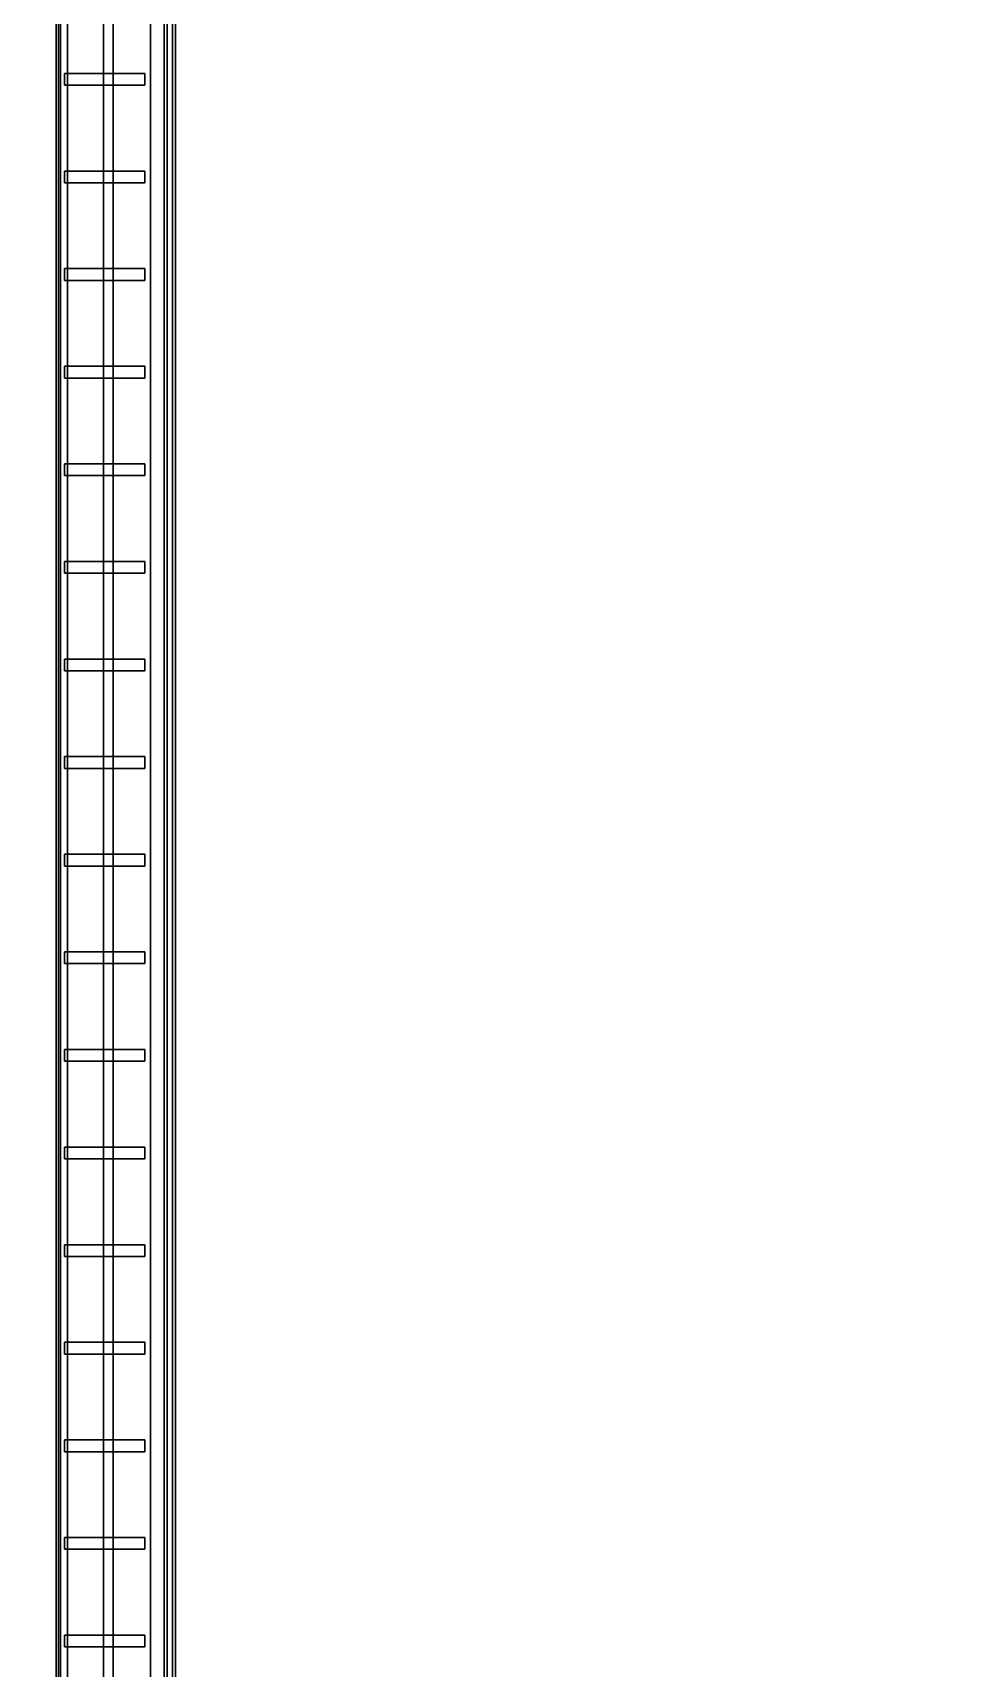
# Model space of a CAD drawing. Header units: metres. Extents: x -0.1 to 82.2, y -0.1 to 82.7.
# Drawn here: x 17.77 to 24.42, y 42.64 to 54.45 of the extents above; entities that cross this region are included whole.
import ezdxf

# ---------------------------------------------------------------- set-up
doc = ezdxf.new("R2010")
doc.units = ezdxf.units.M
for name, color, linetype in [('Floor_Plates', 7, 'CONTINUOUS'), ('Podium_Fins', 7, 'CONTINUOUS'), ('Podium_Glazing', 7, 'CONTINUOUS'), ('Podium_Terrace', 7, 'CONTINUOUS'), ('Podium_Walls', 7, 'CONTINUOUS'), ('Site_Plaza', 7, 'CONTINUOUS')]:
    doc.layers.add(name, color=color, linetype=linetype)

msp = doc.modelspace()

# ---------------------------------------------------------------- linework, layer by layer
at = {"layer": 'Floor_Plates'}
for points in [[(18.8, 26.8, 4.72), (18.8, 70.7, 4.72), (63.2, 70.7, 4.72), (63.2, 26.8, 4.72)], [(18.8, 26.8, 5), (63.2, 26.8, 5), (63.2, 70.7, 5), (18.8, 70.7, 5)], [(18.8, 26.8, 4.72), (18.8, 26.8, 5), (18.8, 70.7, 5), (18.8, 70.7, 4.72)], [(18.8, 26.8, 8.92), (18.8, 70.7, 8.92), (63.2, 70.7, 8.92), (63.2, 26.8, 8.92)], [(18.8, 26.8, 9.2), (63.2, 26.8, 9.2), (63.2, 70.7, 9.2), (18.8, 70.7, 9.2)], [(18.8, 26.8, 8.92), (18.8, 26.8, 9.2), (18.8, 70.7, 9.2), (18.8, 70.7, 8.92)], [(18.8, 26.8, 13.12), (18.8, 70.7, 13.12), (63.2, 70.7, 13.12), (63.2, 26.8, 13.12)], [(18.8, 26.8, 13.4), (63.2, 26.8, 13.4), (63.2, 70.7, 13.4), (18.8, 70.7, 13.4)], [(18.8, 26.8, 13.12), (18.8, 26.8, 13.4), (18.8, 70.7, 13.4), (18.8, 70.7, 13.12)]]:
    msp.add_3dface(points, dxfattribs=at)
at = {"layer": 'Podium_Fins'}
for points in [[(17.955, 69.8, 4.965), (17.955, 27.7, 4.965), (17.955, 27.7, 5.035), (17.955, 69.8, 5.035)], [(18.02, 69.8, 4.965), (18.02, 27.7, 4.965), (17.955, 27.7, 4.965), (17.955, 69.8, 4.965)], [(18.02, 69.8, 5.035), (17.955, 69.8, 5.035), (17.955, 27.7, 5.035), (18.02, 27.7, 5.035)], [(17.955, 69.8, 9.165), (17.955, 27.7, 9.165), (17.955, 27.7, 9.235), (17.955, 69.8, 9.235)], [(18.02, 69.8, 9.165), (18.02, 27.7, 9.165), (17.955, 27.7, 9.165), (17.955, 69.8, 9.165)], [(18.02, 69.8, 9.235), (17.955, 69.8, 9.235), (17.955, 27.7, 9.235), (18.02, 27.7, 9.235)], [(17.955, 69.8, 13.365), (17.955, 27.7, 13.365), (17.955, 27.7, 13.435), (17.955, 69.8, 13.435)], [(18.02, 69.8, 13.365), (18.02, 27.7, 13.365), (17.955, 27.7, 13.365), (17.955, 69.8, 13.365)], [(18.02, 69.8, 13.435), (17.955, 69.8, 13.435), (17.955, 27.7, 13.435), (18.02, 27.7, 13.435)], [(18.02, 69.8, 4.965), (18.02, 69.8, 5.035), (18.02, 27.7, 5.035), (18.02, 27.7, 4.965)], [(18.02, 69.8, 9.165), (18.02, 69.8, 9.235), (18.02, 27.7, 9.235), (18.02, 27.7, 9.165)], [(18.02, 69.8, 13.365), (18.02, 69.8, 13.435), (18.02, 27.7, 13.435), (18.02, 27.7, 13.365)], [(18, 54.16, 0.28), (18, 54.075, 0.28), (18, 54.075, 5.18), (18, 54.16, 5.18)], [(18.58, 54.16, 0.28), (18, 54.16, 0.28), (18, 54.16, 5.18), (18.58, 54.16, 5.18)], [(18.58, 54.16, 0.28), (18.58, 54.075, 0.28), (18, 54.075, 0.28), (18, 54.16, 0.28)], [(18.58, 54.16, 5.18), (18, 54.16, 5.18), (18, 54.075, 5.18), (18.58, 54.075, 5.18)], [(18, 54.16, 5.28), (18, 54.075, 5.28), (18, 54.075, 9.38), (18, 54.16, 9.38)], [(18.58, 54.16, 5.28), (18, 54.16, 5.28), (18, 54.16, 9.38), (18.58, 54.16, 9.38)], [(18.58, 54.16, 5.28), (18.58, 54.075, 5.28), (18, 54.075, 5.28), (18, 54.16, 5.28)], [(18.58, 54.16, 9.38), (18, 54.16, 9.38), (18, 54.075, 9.38), (18.58, 54.075, 9.38)], [(18, 54.16, 9.48), (18, 54.075, 9.48), (18, 54.075, 13.58), (18, 54.16, 13.58)], [(18.58, 54.16, 9.48), (18, 54.16, 9.48), (18, 54.16, 13.58), (18.58, 54.16, 13.58)], [(18.58, 54.16, 9.48), (18.58, 54.075, 9.48), (18, 54.075, 9.48), (18, 54.16, 9.48)], [(18.58, 54.16, 13.58), (18, 54.16, 13.58), (18, 54.075, 13.58), (18.58, 54.075, 13.58)], [(18, 54.16, 13.68), (18, 54.075, 13.68), (18, 54.075, 17.43), (18, 54.16, 17.43)], [(18.58, 54.16, 13.68), (18, 54.16, 13.68), (18, 54.16, 17.43), (18.58, 54.16, 17.43)], [(18.58, 54.16, 13.68), (18.58, 54.075, 13.68), (18, 54.075, 13.68), (18, 54.16, 13.68)], [(18.58, 54.16, 17.43), (18, 54.16, 17.43), (18, 54.075, 17.43), (18.58, 54.075, 17.43)], [(18.58, 54.16, 0.28), (18.58, 54.16, 5.18), (18.58, 54.075, 5.18), (18.58, 54.075, 0.28)], [(18.58, 54.16, 5.28), (18.58, 54.16, 9.38), (18.58, 54.075, 9.38), (18.58, 54.075, 5.28)], [(18.58, 54.16, 9.48), (18.58, 54.16, 13.58), (18.58, 54.075, 13.58), (18.58, 54.075, 9.48)], [(18.58, 54.16, 13.68), (18.58, 54.16, 17.43), (18.58, 54.075, 17.43), (18.58, 54.075, 13.68)], [(18.58, 54.075, 0.28), (18.58, 54.075, 5.18), (18, 54.075, 5.18), (18, 54.075, 0.28)], [(18.58, 54.075, 5.28), (18.58, 54.075, 9.38), (18, 54.075, 9.38), (18, 54.075, 5.28)], [(18.58, 54.075, 9.48), (18.58, 54.075, 13.58), (18, 54.075, 13.58), (18, 54.075, 9.48)], [(18.58, 54.075, 13.68), (18.58, 54.075, 17.43), (18, 54.075, 17.43), (18, 54.075, 13.68)], [(18, 53.455, 0.28), (18, 53.37, 0.28), (18, 53.37, 5.18), (18, 53.455, 5.18)], [(18.58, 53.455, 0.28), (18, 53.455, 0.28), (18, 53.455, 5.18), (18.58, 53.455, 5.18)], [(18.58, 53.455, 0.28), (18.58, 53.37, 0.28), (18, 53.37, 0.28), (18, 53.455, 0.28)], [(18.58, 53.455, 5.18), (18, 53.455, 5.18), (18, 53.37, 5.18), (18.58, 53.37, 5.18)], [(18, 53.455, 5.28), (18, 53.37, 5.28), (18, 53.37, 9.38), (18, 53.455, 9.38)], [(18.58, 53.455, 5.28), (18, 53.455, 5.28), (18, 53.455, 9.38), (18.58, 53.455, 9.38)], [(18.58, 53.455, 5.28), (18.58, 53.37, 5.28), (18, 53.37, 5.28), (18, 53.455, 5.28)], [(18.58, 53.455, 9.38), (18, 53.455, 9.38), (18, 53.37, 9.38), (18.58, 53.37, 9.38)], [(18, 53.455, 9.48), (18, 53.37, 9.48), (18, 53.37, 13.58), (18, 53.455, 13.58)], [(18.58, 53.455, 9.48), (18, 53.455, 9.48), (18, 53.455, 13.58), (18.58, 53.455, 13.58)], [(18.58, 53.455, 9.48), (18.58, 53.37, 9.48), (18, 53.37, 9.48), (18, 53.455, 9.48)], [(18.58, 53.455, 13.58), (18, 53.455, 13.58), (18, 53.37, 13.58), (18.58, 53.37, 13.58)], [(18, 53.455, 13.68), (18, 53.37, 13.68), (18, 53.37, 17.43), (18, 53.455, 17.43)], [(18.58, 53.455, 13.68), (18, 53.455, 13.68), (18, 53.455, 17.43), (18.58, 53.455, 17.43)], [(18.58, 53.455, 13.68), (18.58, 53.37, 13.68), (18, 53.37, 13.68), (18, 53.455, 13.68)], [(18.58, 53.455, 17.43), (18, 53.455, 17.43), (18, 53.37, 17.43), (18.58, 53.37, 17.43)], [(18.58, 53.455, 0.28), (18.58, 53.455, 5.18), (18.58, 53.37, 5.18), (18.58, 53.37, 0.28)], [(18.58, 53.455, 5.28), (18.58, 53.455, 9.38), (18.58, 53.37, 9.38), (18.58, 53.37, 5.28)], [(18.58, 53.455, 9.48), (18.58, 53.455, 13.58), (18.58, 53.37, 13.58), (18.58, 53.37, 9.48)], [(18.58, 53.455, 13.68), (18.58, 53.455, 17.43), (18.58, 53.37, 17.43), (18.58, 53.37, 13.68)], [(18.58, 53.37, 0.28), (18.58, 53.37, 5.18), (18, 53.37, 5.18), (18, 53.37, 0.28)], [(18.58, 53.37, 5.28), (18.58, 53.37, 9.38), (18, 53.37, 9.38), (18, 53.37, 5.28)], [(18.58, 53.37, 9.48), (18.58, 53.37, 13.58), (18, 53.37, 13.58), (18, 53.37, 9.48)], [(18.58, 53.37, 13.68), (18.58, 53.37, 17.43), (18, 53.37, 17.43), (18, 53.37, 13.68)], [(18, 52.75, 0.28), (18, 52.665, 0.28), (18, 52.665, 5.18), (18, 52.75, 5.18)], [(18.58, 52.75, 0.28), (18, 52.75, 0.28), (18, 52.75, 5.18), (18.58, 52.75, 5.18)], [(18.58, 52.75, 0.28), (18.58, 52.665, 0.28), (18, 52.665, 0.28), (18, 52.75, 0.28)], [(18.58, 52.75, 5.18), (18, 52.75, 5.18), (18, 52.665, 5.18), (18.58, 52.665, 5.18)], [(18, 52.75, 5.28), (18, 52.665, 5.28), (18, 52.665, 9.38), (18, 52.75, 9.38)], [(18.58, 52.75, 5.28), (18, 52.75, 5.28), (18, 52.75, 9.38), (18.58, 52.75, 9.38)], [(18.58, 52.75, 5.28), (18.58, 52.665, 5.28), (18, 52.665, 5.28), (18, 52.75, 5.28)], [(18.58, 52.75, 9.38), (18, 52.75, 9.38), (18, 52.665, 9.38), (18.58, 52.665, 9.38)], [(18, 52.75, 9.48), (18, 52.665, 9.48), (18, 52.665, 13.58), (18, 52.75, 13.58)], [(18.58, 52.75, 9.48), (18, 52.75, 9.48), (18, 52.75, 13.58), (18.58, 52.75, 13.58)], [(18.58, 52.75, 9.48), (18.58, 52.665, 9.48), (18, 52.665, 9.48), (18, 52.75, 9.48)], [(18.58, 52.75, 13.58), (18, 52.75, 13.58), (18, 52.665, 13.58), (18.58, 52.665, 13.58)], [(18, 52.75, 13.68), (18, 52.665, 13.68), (18, 52.665, 17.43), (18, 52.75, 17.43)], [(18.58, 52.75, 13.68), (18, 52.75, 13.68), (18, 52.75, 17.43), (18.58, 52.75, 17.43)], [(18.58, 52.75, 13.68), (18.58, 52.665, 13.68), (18, 52.665, 13.68), (18, 52.75, 13.68)], [(18.58, 52.75, 17.43), (18, 52.75, 17.43), (18, 52.665, 17.43), (18.58, 52.665, 17.43)], [(18.58, 52.75, 0.28), (18.58, 52.75, 5.18), (18.58, 52.665, 5.18), (18.58, 52.665, 0.28)], [(18.58, 52.75, 5.28), (18.58, 52.75, 9.38), (18.58, 52.665, 9.38), (18.58, 52.665, 5.28)], [(18.58, 52.75, 9.48), (18.58, 52.75, 13.58), (18.58, 52.665, 13.58), (18.58, 52.665, 9.48)], [(18.58, 52.75, 13.68), (18.58, 52.75, 17.43), (18.58, 52.665, 17.43), (18.58, 52.665, 13.68)], [(18.58, 52.665, 0.28), (18.58, 52.665, 5.18), (18, 52.665, 5.18), (18, 52.665, 0.28)], [(18.58, 52.665, 5.28), (18.58, 52.665, 9.38), (18, 52.665, 9.38), (18, 52.665, 5.28)], [(18.58, 52.665, 9.48), (18.58, 52.665, 13.58), (18, 52.665, 13.58), (18, 52.665, 9.48)], [(18.58, 52.665, 13.68), (18.58, 52.665, 17.43), (18, 52.665, 17.43), (18, 52.665, 13.68)], [(18, 52.045, 0.28), (18, 51.96, 0.28), (18, 51.96, 5.18), (18, 52.045, 5.18)], [(18.58, 52.045, 0.28), (18, 52.045, 0.28), (18, 52.045, 5.18), (18.58, 52.045, 5.18)], [(18.58, 52.045, 0.28), (18.58, 51.96, 0.28), (18, 51.96, 0.28), (18, 52.045, 0.28)], [(18.58, 52.045, 5.18), (18, 52.045, 5.18), (18, 51.96, 5.18), (18.58, 51.96, 5.18)], [(18, 52.045, 5.28), (18, 51.96, 5.28), (18, 51.96, 9.38), (18, 52.045, 9.38)], [(18.58, 52.045, 5.28), (18, 52.045, 5.28), (18, 52.045, 9.38), (18.58, 52.045, 9.38)], [(18.58, 52.045, 5.28), (18.58, 51.96, 5.28), (18, 51.96, 5.28), (18, 52.045, 5.28)], [(18.58, 52.045, 9.38), (18, 52.045, 9.38), (18, 51.96, 9.38), (18.58, 51.96, 9.38)], [(18, 52.045, 9.48), (18, 51.96, 9.48), (18, 51.96, 13.58), (18, 52.045, 13.58)], [(18.58, 52.045, 9.48), (18, 52.045, 9.48), (18, 52.045, 13.58), (18.58, 52.045, 13.58)], [(18.58, 52.045, 9.48), (18.58, 51.96, 9.48), (18, 51.96, 9.48), (18, 52.045, 9.48)], [(18.58, 52.045, 13.58), (18, 52.045, 13.58), (18, 51.96, 13.58), (18.58, 51.96, 13.58)], [(18, 52.045, 13.68), (18, 51.96, 13.68), (18, 51.96, 17.43), (18, 52.045, 17.43)], [(18.58, 52.045, 13.68), (18, 52.045, 13.68), (18, 52.045, 17.43), (18.58, 52.045, 17.43)], [(18.58, 52.045, 13.68), (18.58, 51.96, 13.68), (18, 51.96, 13.68), (18, 52.045, 13.68)], [(18.58, 52.045, 17.43), (18, 52.045, 17.43), (18, 51.96, 17.43), (18.58, 51.96, 17.43)], [(18.58, 52.045, 0.28), (18.58, 52.045, 5.18), (18.58, 51.96, 5.18), (18.58, 51.96, 0.28)], [(18.58, 52.045, 5.28), (18.58, 52.045, 9.38), (18.58, 51.96, 9.38), (18.58, 51.96, 5.28)], [(18.58, 52.045, 9.48), (18.58, 52.045, 13.58), (18.58, 51.96, 13.58), (18.58, 51.96, 9.48)], [(18.58, 52.045, 13.68), (18.58, 52.045, 17.43), (18.58, 51.96, 17.43), (18.58, 51.96, 13.68)], [(18.58, 51.96, 0.28), (18.58, 51.96, 5.18), (18, 51.96, 5.18), (18, 51.96, 0.28)], [(18.58, 51.96, 5.28), (18.58, 51.96, 9.38), (18, 51.96, 9.38), (18, 51.96, 5.28)], [(18.58, 51.96, 9.48), (18.58, 51.96, 13.58), (18, 51.96, 13.58), (18, 51.96, 9.48)], [(18.58, 51.96, 13.68), (18.58, 51.96, 17.43), (18, 51.96, 17.43), (18, 51.96, 13.68)], [(18, 51.34, 0.28), (18, 51.255, 0.28), (18, 51.255, 5.18), (18, 51.34, 5.18)], [(18.58, 51.34, 0.28), (18, 51.34, 0.28), (18, 51.34, 5.18), (18.58, 51.34, 5.18)], [(18.58, 51.34, 0.28), (18.58, 51.255, 0.28), (18, 51.255, 0.28), (18, 51.34, 0.28)], [(18.58, 51.34, 5.18), (18, 51.34, 5.18), (18, 51.255, 5.18), (18.58, 51.255, 5.18)], [(18, 51.34, 5.28), (18, 51.255, 5.28), (18, 51.255, 9.38), (18, 51.34, 9.38)], [(18.58, 51.34, 5.28), (18, 51.34, 5.28), (18, 51.34, 9.38), (18.58, 51.34, 9.38)], [(18.58, 51.34, 5.28), (18.58, 51.255, 5.28), (18, 51.255, 5.28), (18, 51.34, 5.28)], [(18.58, 51.34, 9.38), (18, 51.34, 9.38), (18, 51.255, 9.38), (18.58, 51.255, 9.38)], [(18, 51.34, 9.48), (18, 51.255, 9.48), (18, 51.255, 13.58), (18, 51.34, 13.58)], [(18.58, 51.34, 9.48), (18, 51.34, 9.48), (18, 51.34, 13.58), (18.58, 51.34, 13.58)], [(18.58, 51.34, 9.48), (18.58, 51.255, 9.48), (18, 51.255, 9.48), (18, 51.34, 9.48)], [(18.58, 51.34, 13.58), (18, 51.34, 13.58), (18, 51.255, 13.58), (18.58, 51.255, 13.58)], [(18, 51.34, 13.68), (18, 51.255, 13.68), (18, 51.255, 17.43), (18, 51.34, 17.43)], [(18.58, 51.34, 13.68), (18, 51.34, 13.68), (18, 51.34, 17.43), (18.58, 51.34, 17.43)], [(18.58, 51.34, 13.68), (18.58, 51.255, 13.68), (18, 51.255, 13.68), (18, 51.34, 13.68)], [(18.58, 51.34, 17.43), (18, 51.34, 17.43), (18, 51.255, 17.43), (18.58, 51.255, 17.43)], [(18.58, 51.34, 0.28), (18.58, 51.34, 5.18), (18.58, 51.255, 5.18), (18.58, 51.255, 0.28)], [(18.58, 51.34, 5.28), (18.58, 51.34, 9.38), (18.58, 51.255, 9.38), (18.58, 51.255, 5.28)], [(18.58, 51.34, 9.48), (18.58, 51.34, 13.58), (18.58, 51.255, 13.58), (18.58, 51.255, 9.48)], [(18.58, 51.34, 13.68), (18.58, 51.34, 17.43), (18.58, 51.255, 17.43), (18.58, 51.255, 13.68)], [(18.58, 51.255, 0.28), (18.58, 51.255, 5.18), (18, 51.255, 5.18), (18, 51.255, 0.28)], [(18.58, 51.255, 5.28), (18.58, 51.255, 9.38), (18, 51.255, 9.38), (18, 51.255, 5.28)], [(18.58, 51.255, 9.48), (18.58, 51.255, 13.58), (18, 51.255, 13.58), (18, 51.255, 9.48)], [(18.58, 51.255, 13.68), (18.58, 51.255, 17.43), (18, 51.255, 17.43), (18, 51.255, 13.68)], [(18, 50.635, 0.28), (18, 50.55, 0.28), (18, 50.55, 5.18), (18, 50.635, 5.18)], [(18.58, 50.635, 0.28), (18, 50.635, 0.28), (18, 50.635, 5.18), (18.58, 50.635, 5.18)], [(18.58, 50.635, 0.28), (18.58, 50.55, 0.28), (18, 50.55, 0.28), (18, 50.635, 0.28)], [(18.58, 50.635, 5.18), (18, 50.635, 5.18), (18, 50.55, 5.18), (18.58, 50.55, 5.18)], [(18, 50.635, 5.28), (18, 50.55, 5.28), (18, 50.55, 9.38), (18, 50.635, 9.38)], [(18.58, 50.635, 5.28), (18, 50.635, 5.28), (18, 50.635, 9.38), (18.58, 50.635, 9.38)], [(18.58, 50.635, 5.28), (18.58, 50.55, 5.28), (18, 50.55, 5.28), (18, 50.635, 5.28)], [(18.58, 50.635, 9.38), (18, 50.635, 9.38), (18, 50.55, 9.38), (18.58, 50.55, 9.38)], [(18, 50.635, 9.48), (18, 50.55, 9.48), (18, 50.55, 13.58), (18, 50.635, 13.58)], [(18.58, 50.635, 9.48), (18, 50.635, 9.48), (18, 50.635, 13.58), (18.58, 50.635, 13.58)], [(18.58, 50.635, 9.48), (18.58, 50.55, 9.48), (18, 50.55, 9.48), (18, 50.635, 9.48)], [(18.58, 50.635, 13.58), (18, 50.635, 13.58), (18, 50.55, 13.58), (18.58, 50.55, 13.58)], [(18, 50.635, 13.68), (18, 50.55, 13.68), (18, 50.55, 17.43), (18, 50.635, 17.43)], [(18.58, 50.635, 13.68), (18, 50.635, 13.68), (18, 50.635, 17.43), (18.58, 50.635, 17.43)], [(18.58, 50.635, 13.68), (18.58, 50.55, 13.68), (18, 50.55, 13.68), (18, 50.635, 13.68)], [(18.58, 50.635, 17.43), (18, 50.635, 17.43), (18, 50.55, 17.43), (18.58, 50.55, 17.43)], [(18.58, 50.635, 0.28), (18.58, 50.635, 5.18), (18.58, 50.55, 5.18), (18.58, 50.55, 0.28)], [(18.58, 50.635, 5.28), (18.58, 50.635, 9.38), (18.58, 50.55, 9.38), (18.58, 50.55, 5.28)], [(18.58, 50.635, 9.48), (18.58, 50.635, 13.58), (18.58, 50.55, 13.58), (18.58, 50.55, 9.48)], [(18.58, 50.635, 13.68), (18.58, 50.635, 17.43), (18.58, 50.55, 17.43), (18.58, 50.55, 13.68)], [(18.58, 50.55, 0.28), (18.58, 50.55, 5.18), (18, 50.55, 5.18), (18, 50.55, 0.28)], [(18.58, 50.55, 5.28), (18.58, 50.55, 9.38), (18, 50.55, 9.38), (18, 50.55, 5.28)], [(18.58, 50.55, 9.48), (18.58, 50.55, 13.58), (18, 50.55, 13.58), (18, 50.55, 9.48)], [(18.58, 50.55, 13.68), (18.58, 50.55, 17.43), (18, 50.55, 17.43), (18, 50.55, 13.68)], [(18, 49.93, 0.28), (18, 49.845, 0.28), (18, 49.845, 5.18), (18, 49.93, 5.18)], [(18.58, 49.93, 0.28), (18, 49.93, 0.28), (18, 49.93, 5.18), (18.58, 49.93, 5.18)], [(18.58, 49.93, 0.28), (18.58, 49.845, 0.28), (18, 49.845, 0.28), (18, 49.93, 0.28)], [(18.58, 49.93, 5.18), (18, 49.93, 5.18), (18, 49.845, 5.18), (18.58, 49.845, 5.18)], [(18, 49.93, 5.28), (18, 49.845, 5.28), (18, 49.845, 9.38), (18, 49.93, 9.38)], [(18.58, 49.93, 5.28), (18, 49.93, 5.28), (18, 49.93, 9.38), (18.58, 49.93, 9.38)], [(18.58, 49.93, 5.28), (18.58, 49.845, 5.28), (18, 49.845, 5.28), (18, 49.93, 5.28)], [(18.58, 49.93, 9.38), (18, 49.93, 9.38), (18, 49.845, 9.38), (18.58, 49.845, 9.38)], [(18, 49.93, 9.48), (18, 49.845, 9.48), (18, 49.845, 13.58), (18, 49.93, 13.58)], [(18.58, 49.93, 9.48), (18, 49.93, 9.48), (18, 49.93, 13.58), (18.58, 49.93, 13.58)], [(18.58, 49.93, 9.48), (18.58, 49.845, 9.48), (18, 49.845, 9.48), (18, 49.93, 9.48)], [(18.58, 49.93, 13.58), (18, 49.93, 13.58), (18, 49.845, 13.58), (18.58, 49.845, 13.58)], [(18, 49.93, 13.68), (18, 49.845, 13.68), (18, 49.845, 17.43), (18, 49.93, 17.43)], [(18.58, 49.93, 13.68), (18, 49.93, 13.68), (18, 49.93, 17.43), (18.58, 49.93, 17.43)], [(18.58, 49.93, 13.68), (18.58, 49.845, 13.68), (18, 49.845, 13.68), (18, 49.93, 13.68)], [(18.58, 49.93, 17.43), (18, 49.93, 17.43), (18, 49.845, 17.43), (18.58, 49.845, 17.43)], [(18.58, 49.93, 0.28), (18.58, 49.93, 5.18), (18.58, 49.845, 5.18), (18.58, 49.845, 0.28)], [(18.58, 49.93, 5.28), (18.58, 49.93, 9.38), (18.58, 49.845, 9.38), (18.58, 49.845, 5.28)], [(18.58, 49.93, 9.48), (18.58, 49.93, 13.58), (18.58, 49.845, 13.58), (18.58, 49.845, 9.48)], [(18.58, 49.93, 13.68), (18.58, 49.93, 17.43), (18.58, 49.845, 17.43), (18.58, 49.845, 13.68)], [(18.58, 49.845, 0.28), (18.58, 49.845, 5.18), (18, 49.845, 5.18), (18, 49.845, 0.28)], [(18.58, 49.845, 5.28), (18.58, 49.845, 9.38), (18, 49.845, 9.38), (18, 49.845, 5.28)], [(18.58, 49.845, 9.48), (18.58, 49.845, 13.58), (18, 49.845, 13.58), (18, 49.845, 9.48)], [(18.58, 49.845, 13.68), (18.58, 49.845, 17.43), (18, 49.845, 17.43), (18, 49.845, 13.68)], [(18, 49.225, 0.28), (18, 49.14, 0.28), (18, 49.14, 5.18), (18, 49.225, 5.18)], [(18.58, 49.225, 0.28), (18, 49.225, 0.28), (18, 49.225, 5.18), (18.58, 49.225, 5.18)], [(18.58, 49.225, 0.28), (18.58, 49.14, 0.28), (18, 49.14, 0.28), (18, 49.225, 0.28)], [(18.58, 49.225, 5.18), (18, 49.225, 5.18), (18, 49.14, 5.18), (18.58, 49.14, 5.18)], [(18, 49.225, 5.28), (18, 49.14, 5.28), (18, 49.14, 9.38), (18, 49.225, 9.38)], [(18.58, 49.225, 5.28), (18, 49.225, 5.28), (18, 49.225, 9.38), (18.58, 49.225, 9.38)], [(18.58, 49.225, 5.28), (18.58, 49.14, 5.28), (18, 49.14, 5.28), (18, 49.225, 5.28)], [(18.58, 49.225, 9.38), (18, 49.225, 9.38), (18, 49.14, 9.38), (18.58, 49.14, 9.38)], [(18, 49.225, 9.48), (18, 49.14, 9.48), (18, 49.14, 13.58), (18, 49.225, 13.58)], [(18.58, 49.225, 9.48), (18, 49.225, 9.48), (18, 49.225, 13.58), (18.58, 49.225, 13.58)], [(18.58, 49.225, 9.48), (18.58, 49.14, 9.48), (18, 49.14, 9.48), (18, 49.225, 9.48)], [(18.58, 49.225, 13.58), (18, 49.225, 13.58), (18, 49.14, 13.58), (18.58, 49.14, 13.58)], [(18, 49.225, 13.68), (18, 49.14, 13.68), (18, 49.14, 17.43), (18, 49.225, 17.43)], [(18.58, 49.225, 13.68), (18, 49.225, 13.68), (18, 49.225, 17.43), (18.58, 49.225, 17.43)], [(18.58, 49.225, 13.68), (18.58, 49.14, 13.68), (18, 49.14, 13.68), (18, 49.225, 13.68)], [(18.58, 49.225, 17.43), (18, 49.225, 17.43), (18, 49.14, 17.43), (18.58, 49.14, 17.43)], [(18.58, 49.225, 0.28), (18.58, 49.225, 5.18), (18.58, 49.14, 5.18), (18.58, 49.14, 0.28)], [(18.58, 49.225, 5.28), (18.58, 49.225, 9.38), (18.58, 49.14, 9.38), (18.58, 49.14, 5.28)], [(18.58, 49.225, 9.48), (18.58, 49.225, 13.58), (18.58, 49.14, 13.58), (18.58, 49.14, 9.48)], [(18.58, 49.225, 13.68), (18.58, 49.225, 17.43), (18.58, 49.14, 17.43), (18.58, 49.14, 13.68)], [(18.58, 49.14, 0.28), (18.58, 49.14, 5.18), (18, 49.14, 5.18), (18, 49.14, 0.28)], [(18.58, 49.14, 5.28), (18.58, 49.14, 9.38), (18, 49.14, 9.38), (18, 49.14, 5.28)], [(18.58, 49.14, 9.48), (18.58, 49.14, 13.58), (18, 49.14, 13.58), (18, 49.14, 9.48)], [(18.58, 49.14, 13.68), (18.58, 49.14, 17.43), (18, 49.14, 17.43), (18, 49.14, 13.68)], [(18, 48.52, 0.28), (18, 48.435, 0.28), (18, 48.435, 5.18), (18, 48.52, 5.18)], [(18.58, 48.52, 0.28), (18, 48.52, 0.28), (18, 48.52, 5.18), (18.58, 48.52, 5.18)], [(18.58, 48.52, 0.28), (18.58, 48.435, 0.28), (18, 48.435, 0.28), (18, 48.52, 0.28)], [(18.58, 48.52, 5.18), (18, 48.52, 5.18), (18, 48.435, 5.18), (18.58, 48.435, 5.18)], [(18, 48.52, 5.28), (18, 48.435, 5.28), (18, 48.435, 9.38), (18, 48.52, 9.38)], [(18.58, 48.52, 5.28), (18, 48.52, 5.28), (18, 48.52, 9.38), (18.58, 48.52, 9.38)], [(18.58, 48.52, 5.28), (18.58, 48.435, 5.28), (18, 48.435, 5.28), (18, 48.52, 5.28)], [(18.58, 48.52, 9.38), (18, 48.52, 9.38), (18, 48.435, 9.38), (18.58, 48.435, 9.38)], [(18, 48.52, 9.48), (18, 48.435, 9.48), (18, 48.435, 13.58), (18, 48.52, 13.58)], [(18.58, 48.52, 9.48), (18, 48.52, 9.48), (18, 48.52, 13.58), (18.58, 48.52, 13.58)], [(18.58, 48.52, 9.48), (18.58, 48.435, 9.48), (18, 48.435, 9.48), (18, 48.52, 9.48)], [(18.58, 48.52, 13.58), (18, 48.52, 13.58), (18, 48.435, 13.58), (18.58, 48.435, 13.58)], [(18, 48.52, 13.68), (18, 48.435, 13.68), (18, 48.435, 17.43), (18, 48.52, 17.43)], [(18.58, 48.52, 13.68), (18, 48.52, 13.68), (18, 48.52, 17.43), (18.58, 48.52, 17.43)], [(18.58, 48.52, 13.68), (18.58, 48.435, 13.68), (18, 48.435, 13.68), (18, 48.52, 13.68)], [(18.58, 48.52, 17.43), (18, 48.52, 17.43), (18, 48.435, 17.43), (18.58, 48.435, 17.43)], [(18.58, 48.52, 0.28), (18.58, 48.52, 5.18), (18.58, 48.435, 5.18), (18.58, 48.435, 0.28)], [(18.58, 48.52, 5.28), (18.58, 48.52, 9.38), (18.58, 48.435, 9.38), (18.58, 48.435, 5.28)], [(18.58, 48.52, 9.48), (18.58, 48.52, 13.58), (18.58, 48.435, 13.58), (18.58, 48.435, 9.48)], [(18.58, 48.52, 13.68), (18.58, 48.52, 17.43), (18.58, 48.435, 17.43), (18.58, 48.435, 13.68)], [(18.58, 48.435, 0.28), (18.58, 48.435, 5.18), (18, 48.435, 5.18), (18, 48.435, 0.28)], [(18.58, 48.435, 5.28), (18.58, 48.435, 9.38), (18, 48.435, 9.38), (18, 48.435, 5.28)], [(18.58, 48.435, 9.48), (18.58, 48.435, 13.58), (18, 48.435, 13.58), (18, 48.435, 9.48)], [(18.58, 48.435, 13.68), (18.58, 48.435, 17.43), (18, 48.435, 17.43), (18, 48.435, 13.68)], [(18, 47.815, 0.28), (18, 47.73, 0.28), (18, 47.73, 5.18), (18, 47.815, 5.18)], [(18.58, 47.815, 0.28), (18, 47.815, 0.28), (18, 47.815, 5.18), (18.58, 47.815, 5.18)], [(18.58, 47.815, 0.28), (18.58, 47.73, 0.28), (18, 47.73, 0.28), (18, 47.815, 0.28)], [(18.58, 47.815, 5.18), (18, 47.815, 5.18), (18, 47.73, 5.18), (18.58, 47.73, 5.18)], [(18, 47.815, 5.28), (18, 47.73, 5.28), (18, 47.73, 9.38), (18, 47.815, 9.38)], [(18.58, 47.815, 5.28), (18, 47.815, 5.28), (18, 47.815, 9.38), (18.58, 47.815, 9.38)], [(18.58, 47.815, 5.28), (18.58, 47.73, 5.28), (18, 47.73, 5.28), (18, 47.815, 5.28)], [(18.58, 47.815, 9.38), (18, 47.815, 9.38), (18, 47.73, 9.38), (18.58, 47.73, 9.38)], [(18, 47.815, 9.48), (18, 47.73, 9.48), (18, 47.73, 13.58), (18, 47.815, 13.58)], [(18.58, 47.815, 9.48), (18, 47.815, 9.48), (18, 47.815, 13.58), (18.58, 47.815, 13.58)], [(18.58, 47.815, 9.48), (18.58, 47.73, 9.48), (18, 47.73, 9.48), (18, 47.815, 9.48)], [(18.58, 47.815, 13.58), (18, 47.815, 13.58), (18, 47.73, 13.58), (18.58, 47.73, 13.58)], [(18, 47.815, 13.68), (18, 47.73, 13.68), (18, 47.73, 17.43), (18, 47.815, 17.43)], [(18.58, 47.815, 13.68), (18, 47.815, 13.68), (18, 47.815, 17.43), (18.58, 47.815, 17.43)], [(18.58, 47.815, 13.68), (18.58, 47.73, 13.68), (18, 47.73, 13.68), (18, 47.815, 13.68)], [(18.58, 47.815, 17.43), (18, 47.815, 17.43), (18, 47.73, 17.43), (18.58, 47.73, 17.43)], [(18.58, 47.73, 0.28), (18.58, 47.73, 5.18), (18, 47.73, 5.18), (18, 47.73, 0.28)], [(18.58, 47.73, 5.28), (18.58, 47.73, 9.38), (18, 47.73, 9.38), (18, 47.73, 5.28)], [(18.58, 47.73, 9.48), (18.58, 47.73, 13.58), (18, 47.73, 13.58), (18, 47.73, 9.48)], [(18.58, 47.73, 13.68), (18.58, 47.73, 17.43), (18, 47.73, 17.43), (18, 47.73, 13.68)], [(18.58, 47.815, 0.28), (18.58, 47.815, 5.18), (18.58, 47.73, 5.18), (18.58, 47.73, 0.28)], [(18.58, 47.815, 5.28), (18.58, 47.815, 9.38), (18.58, 47.73, 9.38), (18.58, 47.73, 5.28)], [(18.58, 47.815, 9.48), (18.58, 47.815, 13.58), (18.58, 47.73, 13.58), (18.58, 47.73, 9.48)], [(18.58, 47.815, 13.68), (18.58, 47.815, 17.43), (18.58, 47.73, 17.43), (18.58, 47.73, 13.68)], [(18, 47.11, 0.28), (18, 47.025, 0.28), (18, 47.025, 5.18), (18, 47.11, 5.18)], [(18.58, 47.11, 0.28), (18, 47.11, 0.28), (18, 47.11, 5.18), (18.58, 47.11, 5.18)], [(18.58, 47.11, 0.28), (18.58, 47.025, 0.28), (18, 47.025, 0.28), (18, 47.11, 0.28)], [(18.58, 47.11, 5.18), (18, 47.11, 5.18), (18, 47.025, 5.18), (18.58, 47.025, 5.18)], [(18, 47.11, 5.28), (18, 47.025, 5.28), (18, 47.025, 9.38), (18, 47.11, 9.38)], [(18.58, 47.11, 5.28), (18, 47.11, 5.28), (18, 47.11, 9.38), (18.58, 47.11, 9.38)], [(18.58, 47.11, 5.28), (18.58, 47.025, 5.28), (18, 47.025, 5.28), (18, 47.11, 5.28)], [(18.58, 47.11, 9.38), (18, 47.11, 9.38), (18, 47.025, 9.38), (18.58, 47.025, 9.38)], [(18, 47.11, 9.48), (18, 47.025, 9.48), (18, 47.025, 13.58), (18, 47.11, 13.58)], [(18.58, 47.11, 9.48), (18, 47.11, 9.48), (18, 47.11, 13.58), (18.58, 47.11, 13.58)], [(18.58, 47.11, 9.48), (18.58, 47.025, 9.48), (18, 47.025, 9.48), (18, 47.11, 9.48)], [(18.58, 47.11, 13.58), (18, 47.11, 13.58), (18, 47.025, 13.58), (18.58, 47.025, 13.58)], [(18, 47.11, 13.68), (18, 47.025, 13.68), (18, 47.025, 17.43), (18, 47.11, 17.43)], [(18.58, 47.11, 13.68), (18, 47.11, 13.68), (18, 47.11, 17.43), (18.58, 47.11, 17.43)], [(18.58, 47.11, 13.68), (18.58, 47.025, 13.68), (18, 47.025, 13.68), (18, 47.11, 13.68)], [(18.58, 47.11, 17.43), (18, 47.11, 17.43), (18, 47.025, 17.43), (18.58, 47.025, 17.43)], [(18.58, 47.025, 0.28), (18.58, 47.025, 5.18), (18, 47.025, 5.18), (18, 47.025, 0.28)], [(18.58, 47.025, 5.28), (18.58, 47.025, 9.38), (18, 47.025, 9.38), (18, 47.025, 5.28)], [(18.58, 47.025, 9.48), (18.58, 47.025, 13.58), (18, 47.025, 13.58), (18, 47.025, 9.48)], [(18.58, 47.025, 13.68), (18.58, 47.025, 17.43), (18, 47.025, 17.43), (18, 47.025, 13.68)], [(18.58, 47.11, 0.28), (18.58, 47.11, 5.18), (18.58, 47.025, 5.18), (18.58, 47.025, 0.28)], [(18.58, 47.11, 5.28), (18.58, 47.11, 9.38), (18.58, 47.025, 9.38), (18.58, 47.025, 5.28)], [(18.58, 47.11, 9.48), (18.58, 47.11, 13.58), (18.58, 47.025, 13.58), (18.58, 47.025, 9.48)], [(18.58, 47.11, 13.68), (18.58, 47.11, 17.43), (18.58, 47.025, 17.43), (18.58, 47.025, 13.68)], [(18, 46.405, 0.28), (18, 46.32, 0.28), (18, 46.32, 5.18), (18, 46.405, 5.18)], [(18.58, 46.405, 0.28), (18, 46.405, 0.28), (18, 46.405, 5.18), (18.58, 46.405, 5.18)], [(18.58, 46.405, 0.28), (18.58, 46.32, 0.28), (18, 46.32, 0.28), (18, 46.405, 0.28)], [(18.58, 46.405, 5.18), (18, 46.405, 5.18), (18, 46.32, 5.18), (18.58, 46.32, 5.18)], [(18, 46.405, 5.28), (18, 46.32, 5.28), (18, 46.32, 9.38), (18, 46.405, 9.38)], [(18.58, 46.405, 5.28), (18, 46.405, 5.28), (18, 46.405, 9.38), (18.58, 46.405, 9.38)], [(18.58, 46.405, 5.28), (18.58, 46.32, 5.28), (18, 46.32, 5.28), (18, 46.405, 5.28)], [(18.58, 46.405, 9.38), (18, 46.405, 9.38), (18, 46.32, 9.38), (18.58, 46.32, 9.38)], [(18, 46.405, 9.48), (18, 46.32, 9.48), (18, 46.32, 13.58), (18, 46.405, 13.58)], [(18.58, 46.405, 9.48), (18, 46.405, 9.48), (18, 46.405, 13.58), (18.58, 46.405, 13.58)], [(18.58, 46.405, 9.48), (18.58, 46.32, 9.48), (18, 46.32, 9.48), (18, 46.405, 9.48)], [(18.58, 46.405, 13.58), (18, 46.405, 13.58), (18, 46.32, 13.58), (18.58, 46.32, 13.58)], [(18, 46.405, 13.68), (18, 46.32, 13.68), (18, 46.32, 17.43), (18, 46.405, 17.43)], [(18.58, 46.405, 13.68), (18, 46.405, 13.68), (18, 46.405, 17.43), (18.58, 46.405, 17.43)], [(18.58, 46.405, 13.68), (18.58, 46.32, 13.68), (18, 46.32, 13.68), (18, 46.405, 13.68)], [(18.58, 46.405, 17.43), (18, 46.405, 17.43), (18, 46.32, 17.43), (18.58, 46.32, 17.43)], [(18.58, 46.32, 0.28), (18.58, 46.32, 5.18), (18, 46.32, 5.18), (18, 46.32, 0.28)], [(18.58, 46.32, 5.28), (18.58, 46.32, 9.38), (18, 46.32, 9.38), (18, 46.32, 5.28)], [(18.58, 46.32, 9.48), (18.58, 46.32, 13.58), (18, 46.32, 13.58), (18, 46.32, 9.48)], [(18.58, 46.32, 13.68), (18.58, 46.32, 17.43), (18, 46.32, 17.43), (18, 46.32, 13.68)], [(18.58, 46.405, 0.28), (18.58, 46.405, 5.18), (18.58, 46.32, 5.18), (18.58, 46.32, 0.28)], [(18.58, 46.405, 5.28), (18.58, 46.405, 9.38), (18.58, 46.32, 9.38), (18.58, 46.32, 5.28)], [(18.58, 46.405, 9.48), (18.58, 46.405, 13.58), (18.58, 46.32, 13.58), (18.58, 46.32, 9.48)], [(18.58, 46.405, 13.68), (18.58, 46.405, 17.43), (18.58, 46.32, 17.43), (18.58, 46.32, 13.68)], [(18, 45.7, 0.28), (18, 45.615, 0.28), (18, 45.615, 5.18), (18, 45.7, 5.18)], [(18.58, 45.7, 0.28), (18, 45.7, 0.28), (18, 45.7, 5.18), (18.58, 45.7, 5.18)], [(18.58, 45.7, 0.28), (18.58, 45.615, 0.28), (18, 45.615, 0.28), (18, 45.7, 0.28)], [(18.58, 45.7, 5.18), (18, 45.7, 5.18), (18, 45.615, 5.18), (18.58, 45.615, 5.18)], [(18, 45.7, 5.28), (18, 45.615, 5.28), (18, 45.615, 9.38), (18, 45.7, 9.38)], [(18.58, 45.7, 5.28), (18, 45.7, 5.28), (18, 45.7, 9.38), (18.58, 45.7, 9.38)], [(18.58, 45.7, 5.28), (18.58, 45.615, 5.28), (18, 45.615, 5.28), (18, 45.7, 5.28)], [(18.58, 45.7, 9.38), (18, 45.7, 9.38), (18, 45.615, 9.38), (18.58, 45.615, 9.38)], [(18, 45.7, 9.48), (18, 45.615, 9.48), (18, 45.615, 13.58), (18, 45.7, 13.58)], [(18.58, 45.7, 9.48), (18, 45.7, 9.48), (18, 45.7, 13.58), (18.58, 45.7, 13.58)], [(18.58, 45.7, 9.48), (18.58, 45.615, 9.48), (18, 45.615, 9.48), (18, 45.7, 9.48)], [(18.58, 45.7, 13.58), (18, 45.7, 13.58), (18, 45.615, 13.58), (18.58, 45.615, 13.58)], [(18, 45.7, 13.68), (18, 45.615, 13.68), (18, 45.615, 17.43), (18, 45.7, 17.43)], [(18.58, 45.7, 13.68), (18, 45.7, 13.68), (18, 45.7, 17.43), (18.58, 45.7, 17.43)], [(18.58, 45.7, 13.68), (18.58, 45.615, 13.68), (18, 45.615, 13.68), (18, 45.7, 13.68)], [(18.58, 45.7, 17.43), (18, 45.7, 17.43), (18, 45.615, 17.43), (18.58, 45.615, 17.43)], [(18.58, 45.615, 0.28), (18.58, 45.615, 5.18), (18, 45.615, 5.18), (18, 45.615, 0.28)], [(18.58, 45.615, 5.28), (18.58, 45.615, 9.38), (18, 45.615, 9.38), (18, 45.615, 5.28)], [(18.58, 45.615, 9.48), (18.58, 45.615, 13.58), (18, 45.615, 13.58), (18, 45.615, 9.48)], [(18.58, 45.615, 13.68), (18.58, 45.615, 17.43), (18, 45.615, 17.43), (18, 45.615, 13.68)], [(18.58, 45.7, 0.28), (18.58, 45.7, 5.18), (18.58, 45.615, 5.18), (18.58, 45.615, 0.28)], [(18.58, 45.7, 5.28), (18.58, 45.7, 9.38), (18.58, 45.615, 9.38), (18.58, 45.615, 5.28)], [(18.58, 45.7, 9.48), (18.58, 45.7, 13.58), (18.58, 45.615, 13.58), (18.58, 45.615, 9.48)], [(18.58, 45.7, 13.68), (18.58, 45.7, 17.43), (18.58, 45.615, 17.43), (18.58, 45.615, 13.68)], [(18, 44.995, 0.28), (18, 44.91, 0.28), (18, 44.91, 5.18), (18, 44.995, 5.18)], [(18.58, 44.995, 0.28), (18, 44.995, 0.28), (18, 44.995, 5.18), (18.58, 44.995, 5.18)], [(18.58, 44.995, 0.28), (18.58, 44.91, 0.28), (18, 44.91, 0.28), (18, 44.995, 0.28)], [(18.58, 44.995, 5.18), (18, 44.995, 5.18), (18, 44.91, 5.18), (18.58, 44.91, 5.18)], [(18, 44.995, 5.28), (18, 44.91, 5.28), (18, 44.91, 9.38), (18, 44.995, 9.38)], [(18.58, 44.995, 5.28), (18, 44.995, 5.28), (18, 44.995, 9.38), (18.58, 44.995, 9.38)], [(18.58, 44.995, 5.28), (18.58, 44.91, 5.28), (18, 44.91, 5.28), (18, 44.995, 5.28)], [(18.58, 44.995, 9.38), (18, 44.995, 9.38), (18, 44.91, 9.38), (18.58, 44.91, 9.38)], [(18, 44.995, 9.48), (18, 44.91, 9.48), (18, 44.91, 13.58), (18, 44.995, 13.58)], [(18.58, 44.995, 9.48), (18, 44.995, 9.48), (18, 44.995, 13.58), (18.58, 44.995, 13.58)], [(18.58, 44.995, 9.48), (18.58, 44.91, 9.48), (18, 44.91, 9.48), (18, 44.995, 9.48)], [(18.58, 44.995, 13.58), (18, 44.995, 13.58), (18, 44.91, 13.58), (18.58, 44.91, 13.58)], [(18, 44.995, 13.68), (18, 44.91, 13.68), (18, 44.91, 17.43), (18, 44.995, 17.43)], [(18.58, 44.995, 13.68), (18, 44.995, 13.68), (18, 44.995, 17.43), (18.58, 44.995, 17.43)], [(18.58, 44.995, 13.68), (18.58, 44.91, 13.68), (18, 44.91, 13.68), (18, 44.995, 13.68)], [(18.58, 44.995, 17.43), (18, 44.995, 17.43), (18, 44.91, 17.43), (18.58, 44.91, 17.43)], [(18.58, 44.91, 0.28), (18.58, 44.91, 5.18), (18, 44.91, 5.18), (18, 44.91, 0.28)], [(18.58, 44.91, 5.28), (18.58, 44.91, 9.38), (18, 44.91, 9.38), (18, 44.91, 5.28)], [(18.58, 44.91, 9.48), (18.58, 44.91, 13.58), (18, 44.91, 13.58), (18, 44.91, 9.48)], [(18.58, 44.91, 13.68), (18.58, 44.91, 17.43), (18, 44.91, 17.43), (18, 44.91, 13.68)], [(18.58, 44.995, 0.28), (18.58, 44.995, 5.18), (18.58, 44.91, 5.18), (18.58, 44.91, 0.28)], [(18.58, 44.995, 5.28), (18.58, 44.995, 9.38), (18.58, 44.91, 9.38), (18.58, 44.91, 5.28)], [(18.58, 44.995, 9.48), (18.58, 44.995, 13.58), (18.58, 44.91, 13.58), (18.58, 44.91, 9.48)], [(18.58, 44.995, 13.68), (18.58, 44.995, 17.43), (18.58, 44.91, 17.43), (18.58, 44.91, 13.68)], [(18, 44.29, 0.28), (18, 44.205, 0.28), (18, 44.205, 5.18), (18, 44.29, 5.18)], [(18.58, 44.29, 0.28), (18, 44.29, 0.28), (18, 44.29, 5.18), (18.58, 44.29, 5.18)], [(18.58, 44.29, 0.28), (18.58, 44.205, 0.28), (18, 44.205, 0.28), (18, 44.29, 0.28)], [(18.58, 44.29, 5.18), (18, 44.29, 5.18), (18, 44.205, 5.18), (18.58, 44.205, 5.18)], [(18, 44.29, 5.28), (18, 44.205, 5.28), (18, 44.205, 9.38), (18, 44.29, 9.38)], [(18.58, 44.29, 5.28), (18, 44.29, 5.28), (18, 44.29, 9.38), (18.58, 44.29, 9.38)], [(18.58, 44.29, 5.28), (18.58, 44.205, 5.28), (18, 44.205, 5.28), (18, 44.29, 5.28)], [(18.58, 44.29, 9.38), (18, 44.29, 9.38), (18, 44.205, 9.38), (18.58, 44.205, 9.38)], [(18, 44.29, 9.48), (18, 44.205, 9.48), (18, 44.205, 13.58), (18, 44.29, 13.58)], [(18.58, 44.29, 9.48), (18, 44.29, 9.48), (18, 44.29, 13.58), (18.58, 44.29, 13.58)], [(18.58, 44.29, 9.48), (18.58, 44.205, 9.48), (18, 44.205, 9.48), (18, 44.29, 9.48)], [(18.58, 44.29, 13.58), (18, 44.29, 13.58), (18, 44.205, 13.58), (18.58, 44.205, 13.58)], [(18, 44.29, 13.68), (18, 44.205, 13.68), (18, 44.205, 17.43), (18, 44.29, 17.43)], [(18.58, 44.29, 13.68), (18, 44.29, 13.68), (18, 44.29, 17.43), (18.58, 44.29, 17.43)], [(18.58, 44.29, 13.68), (18.58, 44.205, 13.68), (18, 44.205, 13.68), (18, 44.29, 13.68)], [(18.58, 44.29, 17.43), (18, 44.29, 17.43), (18, 44.205, 17.43), (18.58, 44.205, 17.43)], [(18.58, 44.205, 0.28), (18.58, 44.205, 5.18), (18, 44.205, 5.18), (18, 44.205, 0.28)], [(18.58, 44.205, 5.28), (18.58, 44.205, 9.38), (18, 44.205, 9.38), (18, 44.205, 5.28)], [(18.58, 44.205, 9.48), (18.58, 44.205, 13.58), (18, 44.205, 13.58), (18, 44.205, 9.48)], [(18.58, 44.205, 13.68), (18.58, 44.205, 17.43), (18, 44.205, 17.43), (18, 44.205, 13.68)], [(18.58, 44.29, 0.28), (18.58, 44.29, 5.18), (18.58, 44.205, 5.18), (18.58, 44.205, 0.28)], [(18.58, 44.29, 5.28), (18.58, 44.29, 9.38), (18.58, 44.205, 9.38), (18.58, 44.205, 5.28)], [(18.58, 44.29, 9.48), (18.58, 44.29, 13.58), (18.58, 44.205, 13.58), (18.58, 44.205, 9.48)], [(18.58, 44.29, 13.68), (18.58, 44.29, 17.43), (18.58, 44.205, 17.43), (18.58, 44.205, 13.68)], [(18, 43.585, 0.28), (18, 43.5, 0.28), (18, 43.5, 5.18), (18, 43.585, 5.18)], [(18.58, 43.585, 0.28), (18, 43.585, 0.28), (18, 43.585, 5.18), (18.58, 43.585, 5.18)], [(18.58, 43.585, 0.28), (18.58, 43.5, 0.28), (18, 43.5, 0.28), (18, 43.585, 0.28)], [(18.58, 43.585, 5.18), (18, 43.585, 5.18), (18, 43.5, 5.18), (18.58, 43.5, 5.18)], [(18, 43.585, 5.28), (18, 43.5, 5.28), (18, 43.5, 9.38), (18, 43.585, 9.38)], [(18.58, 43.585, 5.28), (18, 43.585, 5.28), (18, 43.585, 9.38), (18.58, 43.585, 9.38)], [(18.58, 43.585, 5.28), (18.58, 43.5, 5.28), (18, 43.5, 5.28), (18, 43.585, 5.28)], [(18.58, 43.585, 9.38), (18, 43.585, 9.38), (18, 43.5, 9.38), (18.58, 43.5, 9.38)], [(18, 43.585, 9.48), (18, 43.5, 9.48), (18, 43.5, 13.58), (18, 43.585, 13.58)], [(18.58, 43.585, 9.48), (18, 43.585, 9.48), (18, 43.585, 13.58), (18.58, 43.585, 13.58)], [(18.58, 43.585, 9.48), (18.58, 43.5, 9.48), (18, 43.5, 9.48), (18, 43.585, 9.48)], [(18.58, 43.585, 13.58), (18, 43.585, 13.58), (18, 43.5, 13.58), (18.58, 43.5, 13.58)], [(18, 43.585, 13.68), (18, 43.5, 13.68), (18, 43.5, 17.43), (18, 43.585, 17.43)], [(18.58, 43.585, 13.68), (18, 43.585, 13.68), (18, 43.585, 17.43), (18.58, 43.585, 17.43)], [(18.58, 43.585, 13.68), (18.58, 43.5, 13.68), (18, 43.5, 13.68), (18, 43.585, 13.68)], [(18.58, 43.585, 17.43), (18, 43.585, 17.43), (18, 43.5, 17.43), (18.58, 43.5, 17.43)], [(18.58, 43.5, 0.28), (18.58, 43.5, 5.18), (18, 43.5, 5.18), (18, 43.5, 0.28)], [(18.58, 43.5, 5.28), (18.58, 43.5, 9.38), (18, 43.5, 9.38), (18, 43.5, 5.28)], [(18.58, 43.5, 9.48), (18.58, 43.5, 13.58), (18, 43.5, 13.58), (18, 43.5, 9.48)], [(18.58, 43.5, 13.68), (18.58, 43.5, 17.43), (18, 43.5, 17.43), (18, 43.5, 13.68)], [(18.58, 43.585, 0.28), (18.58, 43.585, 5.18), (18.58, 43.5, 5.18), (18.58, 43.5, 0.28)], [(18.58, 43.585, 5.28), (18.58, 43.585, 9.38), (18.58, 43.5, 9.38), (18.58, 43.5, 5.28)], [(18.58, 43.585, 9.48), (18.58, 43.585, 13.58), (18.58, 43.5, 13.58), (18.58, 43.5, 9.48)], [(18.58, 43.585, 13.68), (18.58, 43.585, 17.43), (18.58, 43.5, 17.43), (18.58, 43.5, 13.68)], [(18, 42.88, 0.28), (18, 42.795, 0.28), (18, 42.795, 5.18), (18, 42.88, 5.18)], [(18.58, 42.88, 0.28), (18, 42.88, 0.28), (18, 42.88, 5.18), (18.58, 42.88, 5.18)], [(18.58, 42.88, 0.28), (18.58, 42.795, 0.28), (18, 42.795, 0.28), (18, 42.88, 0.28)], [(18.58, 42.88, 5.18), (18, 42.88, 5.18), (18, 42.795, 5.18), (18.58, 42.795, 5.18)], [(18, 42.88, 5.28), (18, 42.795, 5.28), (18, 42.795, 9.38), (18, 42.88, 9.38)], [(18.58, 42.88, 5.28), (18, 42.88, 5.28), (18, 42.88, 9.38), (18.58, 42.88, 9.38)], [(18.58, 42.88, 5.28), (18.58, 42.795, 5.28), (18, 42.795, 5.28), (18, 42.88, 5.28)], [(18.58, 42.88, 9.38), (18, 42.88, 9.38), (18, 42.795, 9.38), (18.58, 42.795, 9.38)], [(18, 42.88, 9.48), (18, 42.795, 9.48), (18, 42.795, 13.58), (18, 42.88, 13.58)], [(18.58, 42.88, 9.48), (18, 42.88, 9.48), (18, 42.88, 13.58), (18.58, 42.88, 13.58)], [(18.58, 42.88, 9.48), (18.58, 42.795, 9.48), (18, 42.795, 9.48), (18, 42.88, 9.48)], [(18.58, 42.88, 13.58), (18, 42.88, 13.58), (18, 42.795, 13.58), (18.58, 42.795, 13.58)], [(18, 42.88, 13.68), (18, 42.795, 13.68), (18, 42.795, 17.43), (18, 42.88, 17.43)], [(18.58, 42.88, 13.68), (18, 42.88, 13.68), (18, 42.88, 17.43), (18.58, 42.88, 17.43)], [(18.58, 42.88, 13.68), (18.58, 42.795, 13.68), (18, 42.795, 13.68), (18, 42.88, 13.68)], [(18.58, 42.88, 17.43), (18, 42.88, 17.43), (18, 42.795, 17.43), (18.58, 42.795, 17.43)], [(18.58, 42.795, 0.28), (18.58, 42.795, 5.18), (18, 42.795, 5.18), (18, 42.795, 0.28)], [(18.58, 42.795, 5.28), (18.58, 42.795, 9.38), (18, 42.795, 9.38), (18, 42.795, 5.28)], [(18.58, 42.795, 9.48), (18.58, 42.795, 13.58), (18, 42.795, 13.58), (18, 42.795, 9.48)], [(18.58, 42.795, 13.68), (18.58, 42.795, 17.43), (18, 42.795, 17.43), (18, 42.795, 13.68)], [(18.58, 42.88, 0.28), (18.58, 42.88, 5.18), (18.58, 42.795, 5.18), (18.58, 42.795, 0.28)], [(18.58, 42.88, 5.28), (18.58, 42.88, 9.38), (18.58, 42.795, 9.38), (18.58, 42.795, 5.28)], [(18.58, 42.88, 9.48), (18.58, 42.88, 13.58), (18.58, 42.795, 13.58), (18.58, 42.795, 9.48)], [(18.58, 42.88, 13.68), (18.58, 42.88, 17.43), (18.58, 42.795, 17.43), (18.58, 42.795, 13.68)]]:
    msp.add_3dface(points, dxfattribs=at)
at = {"layer": 'Podium_Glazing'}
for points in [[(18.72, 69.8, 0.22), (18.72, 27.7, 0.22), (18.72, 27.7, 17.2), (18.72, 69.8, 17.2)], [(18.74, 69.8, 0.22), (18.74, 27.7, 0.22), (18.72, 27.7, 0.22), (18.72, 69.8, 0.22)], [(18.74, 69.8, 17.2), (18.72, 69.8, 17.2), (18.72, 27.7, 17.2), (18.74, 27.7, 17.2)], [(18.74, 69.8, 0.22), (18.74, 69.8, 17.2), (18.74, 27.7, 17.2), (18.74, 27.7, 0.22)]]:
    msp.add_3dface(points, dxfattribs=at)
at = {"layer": 'Podium_Terrace'}
for points in [[(18.35, 35.46, 17.601), (18.35, 67.54, 17.601), (24.96, 67.54, 17.601), (24.96, 35.46, 17.601)], [(18.35, 35.46, 17.655), (24.96, 35.46, 17.655), (24.96, 67.54, 17.655), (18.35, 67.54, 17.655)], [(18.35, 35.46, 17.601), (18.35, 35.46, 17.655), (18.35, 67.54, 17.655), (18.35, 67.54, 17.601)]]:
    msp.add_3dface(points, dxfattribs=at)
at = {"layer": 'Podium_Walls'}
for points in [[(17.94, 25.94, 17.2), (17.94, 71.56, 17.2), (64.06, 71.56, 17.2), (64.06, 25.94, 17.2)], [(17.94, 25.94, 17.6), (64.06, 25.94, 17.6), (64.06, 71.56, 17.6), (17.94, 71.56, 17.6)], [(17.94, 25.94, 17.2), (17.94, 25.94, 17.6), (17.94, 71.56, 17.6), (17.94, 71.56, 17.2)], [(17.97, 27.55), (17.97, 69.95), (18.28, 69.95), (18.28, 27.55)], [(17.97, 27.55, 0.22), (18.28, 27.55, 0.22), (18.28, 69.95, 0.22), (17.97, 69.95, 0.22)], [(17.97, 27.55), (17.97, 27.55, 0.22), (17.97, 69.95, 0.22), (17.97, 69.95)], [(18.28, 27.55), (18.28, 69.95), (18.28, 69.95, 0.22), (18.28, 27.55, 0.22)], [(18.62, 69.8, 4.91), (18.62, 27.7, 4.91), (18.62, 27.7, 5.09), (18.62, 69.8, 5.09)], [(18.78, 69.8, 4.91), (18.78, 27.7, 4.91), (18.62, 27.7, 4.91), (18.62, 69.8, 4.91)], [(18.78, 69.8, 5.09), (18.62, 69.8, 5.09), (18.62, 27.7, 5.09), (18.78, 27.7, 5.09)], [(18.62, 69.8, 9.11), (18.62, 27.7, 9.11), (18.62, 27.7, 9.29), (18.62, 69.8, 9.29)], [(18.78, 69.8, 9.11), (18.78, 27.7, 9.11), (18.62, 27.7, 9.11), (18.62, 69.8, 9.11)], [(18.78, 69.8, 9.29), (18.62, 69.8, 9.29), (18.62, 27.7, 9.29), (18.78, 27.7, 9.29)], [(18.62, 69.8, 13.31), (18.62, 27.7, 13.31), (18.62, 27.7, 13.49), (18.62, 69.8, 13.49)], [(18.78, 69.8, 13.31), (18.78, 27.7, 13.31), (18.62, 27.7, 13.31), (18.62, 69.8, 13.31)], [(18.78, 69.8, 13.49), (18.62, 69.8, 13.49), (18.62, 27.7, 13.49), (18.78, 27.7, 13.49)], [(18.78, 69.8, 4.91), (18.78, 69.8, 5.09), (18.78, 27.7, 5.09), (18.78, 27.7, 4.91)], [(18.78, 69.8, 9.11), (18.78, 69.8, 9.29), (18.78, 27.7, 9.29), (18.78, 27.7, 9.11)], [(18.78, 69.8, 13.31), (18.78, 69.8, 13.49), (18.78, 27.7, 13.49), (18.78, 27.7, 13.31)]]:
    msp.add_3dface(points, dxfattribs=at)
at = {"layer": 'Site_Plaza'}
for points in [[(-0.15, -0.15, -0.18), (-0.15, 82.65, -0.18), (82.15, 82.65, -0.18), (82.15, -0.15, -0.18)], [(-0.15, -0.15, -0.02), (82.15, -0.15, -0.02), (82.15, 82.65, -0.02), (-0.15, 82.65, -0.02)], [(0, 0, -0.6), (0, 82.5, -0.6), (82, 82.5, -0.6), (82, 0, -0.6)], [(0, 0), (82, 0), (82, 82.5), (0, 82.5)]]:
    msp.add_3dface(points, dxfattribs=at)

doc.saveas('drawing.dxf')
